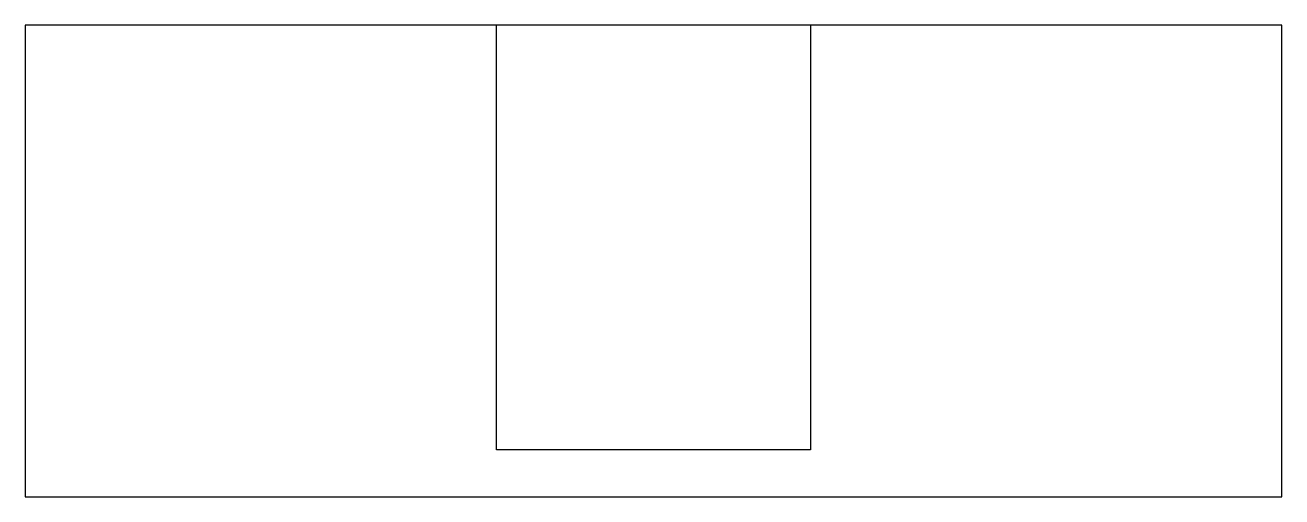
# Model space of a CAD drawing. Header units: millimetres. Extents: x 0 to 80, y 0 to 30.
import ezdxf

# ---------------------------------------------------------------- set-up
doc = ezdxf.new("R2010")
doc.units = ezdxf.units.MM
doc.layers.add('AUSSEN', color=1, linetype='CONTINUOUS')
doc.layers.add('INNEN', color=5, linetype='CONTINUOUS')

msp = doc.modelspace()

# ---------------------------------------------------------------- linework, layer by layer
at = {"layer": 'AUSSEN'}
msp.add_lwpolyline([(0, 0), (80, 0), (80, 30), (0, 30)], close=True, dxfattribs=at)
at = {"layer": 'INNEN'}
msp.add_lwpolyline([(0, 0), (80, 0), (80, 30), (50, 30), (50, 3), (30, 3), (30, 30), (0, 30)], close=True, dxfattribs=at)

doc.saveas('drawing.dxf')
